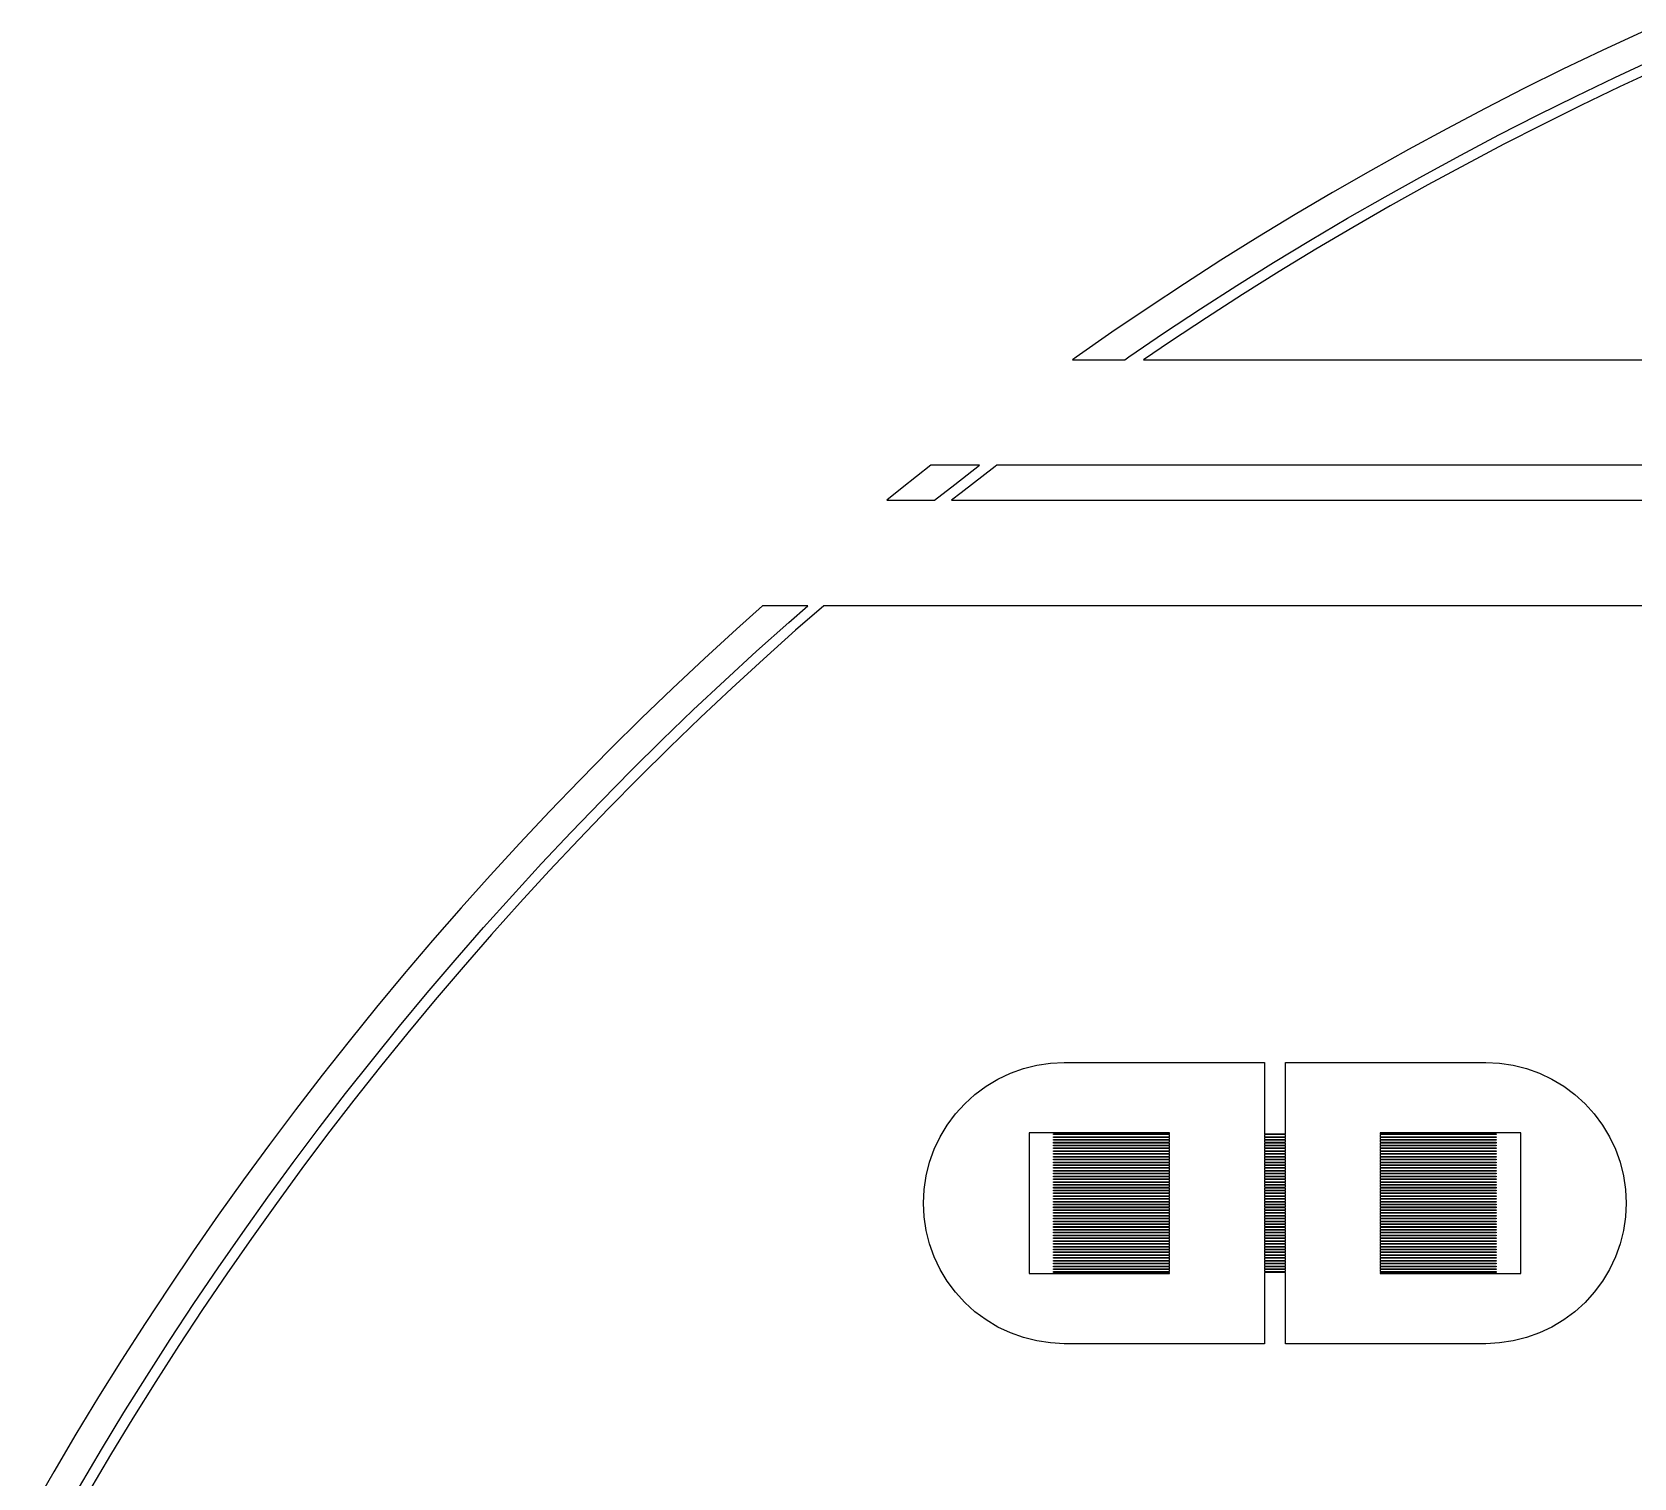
# Model space of a CAD drawing. Extents: x -16 to 83, y -18 to 83.
# Drawn here: x -11.69 to 11.11, y 57.59 to 78.16 of the extents above; entities that cross this region are included whole.
import ezdxf

# ---------------------------------------------------------------- set-up
doc = ezdxf.new("R2010")
doc.units = 0

msp = doc.modelspace()

# ---------------------------------------------------------------- linework, layer by layer
for p, q in [((11.2203, 78.163), (10.6585, 77.9015)), ((10.6585, 77.9015), (10.0999, 77.6331)), ((10.8402, 77.5173), (11.3973, 77.7766)), ((10.0999, 77.6331), (9.54463, 77.3578)), ((11.4598, 77.6402), (10.9043, 77.3817)), ((9.54463, 77.3578), (8.9928, 77.0758)), ((10.2863, 77.2511), (10.8402, 77.5173)), ((10.9043, 77.3817), (10.3521, 77.1163)), ((8.9928, 77.0758), (8.44447, 76.787)), ((9.73572, 76.9782), (10.2863, 77.2511)), ((10.3521, 77.1163), (9.80316, 76.8442)), ((9.18854, 76.6985), (9.73572, 76.9782)), ((9.80316, 76.8442), (9.25761, 76.5654)), ((8.44447, 76.787), (7.89972, 76.4915)), ((8.64482, 76.4122), (9.18854, 76.6985)), ((7.89972, 76.4915), (7.35864, 76.1894)), ((8.10466, 76.1192), (8.64482, 76.4122)), ((9.25761, 76.5654), (8.71553, 76.2799)), ((7.35864, 76.1894), (6.82132, 75.8806)), ((8.71553, 76.2799), (8.17699, 75.9878)), ((7.56813, 75.8196), (8.10466, 76.1192)), ((8.17699, 75.9878), (7.64206, 75.6891)), ((6.82132, 75.8806), (6.28781, 75.5653)), ((7.03532, 75.5134), (7.56813, 75.8196)), ((6.28781, 75.5653), (5.75822, 75.2434)), ((6.50632, 75.2008), (7.03532, 75.5134)), ((7.64206, 75.6891), (7.11086, 75.3838)), ((5.75822, 75.2434), (5.23262, 74.9151)), ((7.11086, 75.3838), (6.58342, 75.0721)), ((5.98119, 74.8816), (6.50632, 75.2008)), ((6.58342, 75.0721), (6.05986, 74.7539)), ((5.23262, 74.9151), (4.71109, 74.5803)), ((5.46001, 74.556), (5.98119, 74.8816)), ((4.71109, 74.5803), (4.19371, 74.2392)), ((4.94286, 74.2241), (5.46001, 74.556)), ((6.05986, 74.7539), (5.54025, 74.4293)), ((5.54025, 74.4293), (5.02466, 74.0984)), ((4.19371, 74.2392), (3.68056, 73.8918)), ((4.42982, 73.8858), (4.94286, 74.2241)), ((3.68056, 73.8918), (3.17169, 73.538)), ((3.92099, 73.5413), (4.42982, 73.8858)), ((5.02466, 74.0984), (4.51317, 73.7611)), ((4.51317, 73.7611), (4.12752, 73.5)), ((3.17169, 73.538), (3.11839, 73.5)), ((3.11839, 73.5), (3.86157, 73.5)), ((3.86157, 73.5), (3.92099, 73.5413)), ((4.12752, 73.5), (60.3725, 73.5)), ((1.10301, 72), (0.69459, 71.6772)), ((1.79729, 72), (1.10301, 72)), ((1.44229, 71.7264), (1.79729, 72)), ((2.01987, 71.9821), (1.53458, 71.6082)), ((2.04362, 72), (2.01987, 71.9821)), ((32.125, 72), (2.04362, 72)), ((0.69459, 71.6772), (0.47592, 71.5)), ((1.15578, 71.5), (1.44229, 71.7264)), ((1.53458, 71.6082), (1.39769, 71.5)), ((0.47592, 71.5), (1.15578, 71.5)), ((1.39769, 71.5), (63.1023, 71.5)), ((-1.29289, 70), (-1.66373, 69.668)), ((-0.64909, 70), (-1.29289, 70)), ((-0.92047, 69.763), (-0.64909, 70)), ((-0.42108, 70), (-0.82111, 69.6506)), ((64.9211, 70), (-0.42108, 70)), ((-1.66373, 69.668), (-2.12035, 69.249)), ((-1.37831, 69.3531), (-0.92047, 69.763)), ((-0.82111, 69.6506), (-1.27757, 69.242)), ((-1.83109, 68.9377), (-1.37831, 69.3531)), ((-2.12035, 69.249), (-2.57179, 68.8245)), ((-1.27757, 69.242), (-1.729, 68.8278)), ((-2.27873, 68.5167), (-1.83109, 68.9377)), ((-2.57179, 68.8245), (-3.01799, 68.3944)), ((-1.729, 68.8278), (-2.17531, 68.408)), ((-2.72119, 68.0902), (-2.27873, 68.5167)), ((-2.17531, 68.408), (-2.61642, 67.9828)), ((-3.01799, 68.3944), (-3.45889, 67.9589)), ((-3.45889, 67.9589), (-3.89439, 67.518)), ((-3.15837, 67.6584), (-2.72119, 68.0902)), ((-2.61642, 67.9828), (-3.05231, 67.5523)), ((-3.89439, 67.518), (-4.32448, 67.0718)), ((-3.59021, 67.2212), (-3.15837, 67.6584)), ((-3.05231, 67.5523), (-3.48285, 67.1164)), ((-4.32448, 67.0718), (-4.74904, 66.6203)), ((-4.01666, 66.7787), (-3.59021, 67.2212)), ((-3.48285, 67.1164), (-3.90804, 66.6753)), ((-4.74904, 66.6203), (-5.16803, 66.1637)), ((-4.43765, 66.3311), (-4.01666, 66.7787)), ((-3.90804, 66.6753), (-4.32776, 66.229)), ((-5.16803, 66.1637), (-5.58138, 65.702)), ((-4.85312, 65.8783), (-4.43765, 66.3311)), ((-4.32776, 66.229), (-4.74197, 65.7776)), ((-5.58138, 65.702), (-5.98904, 65.2352)), ((-5.263, 65.4205), (-4.85312, 65.8783)), ((-4.74197, 65.7776), (-5.15063, 65.3211)), ((-5.98904, 65.2352), (-6.39095, 64.7635)), ((-5.66722, 64.9576), (-5.263, 65.4205)), ((-5.15063, 65.3211), (-5.55365, 64.8596)), ((-6.39095, 64.7635), (-6.78702, 64.2868)), ((-6.06575, 64.4899), (-5.66722, 64.9576)), ((-5.55365, 64.8596), (-5.95097, 64.3933)), ((-6.4585, 64.0172), (-6.06575, 64.4899)), ((-5.95097, 64.3933), (-6.34254, 63.9221)), ((-6.78702, 64.2868), (-7.17723, 63.8054)), ((-6.84541, 63.5398), (-6.4585, 64.0172)), ((-6.34254, 63.9221), (-6.7283, 63.4461)), ((-7.17723, 63.8054), (-7.56149, 63.3192)), ((-7.22644, 63.0577), (-6.84541, 63.5398)), ((-6.7283, 63.4461), (-7.10818, 62.9654)), ((2.23463, 63.3477), (2.41943, 63.4139)), ((2.41943, 63.4139), (2.60983, 63.4616)), ((2.60983, 63.4616), (2.80397, 63.4904)), ((2.80397, 63.4904), (3, 63.5)), ((3, 63.5), (5.85001, 63.5)), ((5.85001, 63.5), (5.85001, 62.485)), ((6.14999, 62.485), (6.14999, 63.5)), ((6.14999, 63.5), (9, 63.5)), ((9, 63.5), (9.19603, 63.4904)), ((9.19603, 63.4904), (9.39017, 63.4616)), ((9.39017, 63.4616), (9.58057, 63.4139)), ((9.58057, 63.4139), (9.76537, 63.3477)), ((-7.56149, 63.3192), (-7.93976, 62.8283)), ((1.73122, 63.046), (1.88887, 63.1629)), ((1.88887, 63.1629), (2.05722, 63.2638)), ((2.05722, 63.2638), (2.23463, 63.3477)), ((9.76537, 63.3477), (9.94278, 63.2638)), ((9.94278, 63.2638), (10.1111, 63.1629)), ((10.1111, 63.1629), (10.2688, 63.046)), ((-7.60153, 62.571), (-7.22644, 63.0577)), ((-7.10818, 62.9654), (-7.48215, 62.4801)), ((1.5858, 62.9142), (1.73122, 63.046)), ((10.2688, 63.046), (10.4142, 62.9142)), ((-7.93976, 62.8283), (-8.31198, 62.3328)), ((1.33707, 62.6111), (1.45398, 62.7688)), ((1.45398, 62.7688), (1.5858, 62.9142)), ((10.4142, 62.9142), (10.546, 62.7688)), ((10.546, 62.7688), (10.6629, 62.6111)), ((-7.97061, 62.0796), (-7.60153, 62.571)), ((-7.48215, 62.4801), (-7.85013, 61.9903)), ((1.23616, 62.4428), (1.33707, 62.6111)), ((4.5, 62.5), (2.5, 62.5)), ((2.5, 62.5), (2.5, 60.5)), ((2.85001, 62.475), (2.85001, 62.485)), ((2.85001, 62.485), (4.5, 62.485)), ((4.5, 62.475), (2.85001, 62.475)), ((4.5, 62.485), (4.5, 62.5)), ((4.5, 62.445), (4.5, 62.475)), ((5.85001, 62.485), (6.14999, 62.485)), ((6.14999, 62.475), (5.85001, 62.475)), ((5.85001, 62.475), (5.85001, 62.445)), ((6.14999, 62.445), (6.14999, 62.475)), ((9.5, 62.5), (7.5, 62.5)), ((7.5, 62.5), (7.5, 62.485)), ((7.5, 62.485), (9.14999, 62.485)), ((9.14999, 62.475), (7.5, 62.475)), ((7.5, 62.475), (7.5, 62.445)), ((9.14999, 62.485), (9.14999, 62.475)), ((9.5, 60.5), (9.5, 62.5)), ((10.6629, 62.6111), (10.7638, 62.4428)), ((-8.31198, 62.3328), (-8.67809, 61.8328)), ((1.08612, 62.0806), (1.15225, 62.2654)), ((1.15225, 62.2654), (1.23616, 62.4428)), ((2.85001, 62.435), (2.85001, 62.445)), ((2.85001, 62.445), (4.5, 62.445)), ((4.5, 62.435), (2.85001, 62.435)), ((2.85001, 62.395), (2.85001, 62.405)), ((2.85001, 62.405), (4.5, 62.405)), ((4.5, 62.395), (2.85001, 62.395)), ((2.85001, 62.355), (2.85001, 62.365)), ((2.85001, 62.365), (4.5, 62.365)), ((4.5, 62.355), (2.85001, 62.355)), ((2.85001, 62.315), (2.85001, 62.325)), ((2.85001, 62.325), (4.5, 62.325)), ((4.5, 62.315), (2.85001, 62.315)), ((2.85001, 62.275), (2.85001, 62.285)), ((2.85001, 62.285), (4.5, 62.285)), ((4.5, 62.275), (2.85001, 62.275)), ((2.85001, 62.235), (2.85001, 62.245)), ((2.85001, 62.245), (4.5, 62.245)), ((4.5, 62.405), (4.5, 62.435)), ((4.5, 62.365), (4.5, 62.395)), ((4.5, 62.325), (4.5, 62.355)), ((4.5, 62.285), (4.5, 62.315)), ((4.5, 62.245), (4.5, 62.275)), ((5.85001, 62.445), (6.14999, 62.445)), ((6.14999, 62.435), (5.85001, 62.435)), ((5.85001, 62.435), (5.85001, 62.405)), ((5.85001, 62.405), (6.14999, 62.405)), ((6.14999, 62.395), (5.85001, 62.395)), ((5.85001, 62.395), (5.85001, 62.365)), ((5.85001, 62.365), (6.14999, 62.365)), ((6.14999, 62.355), (5.85001, 62.355)), ((5.85001, 62.355), (5.85001, 62.325)), ((5.85001, 62.325), (6.14999, 62.325)), ((6.14999, 62.315), (5.85001, 62.315)), ((5.85001, 62.315), (5.85001, 62.285)), ((5.85001, 62.285), (6.14999, 62.285)), ((6.14999, 62.275), (5.85001, 62.275)), ((5.85001, 62.275), (5.85001, 62.245)), ((5.85001, 62.245), (6.14999, 62.245)), ((6.14999, 62.405), (6.14999, 62.435)), ((6.14999, 62.365), (6.14999, 62.395)), ((6.14999, 62.325), (6.14999, 62.355)), ((6.14999, 62.285), (6.14999, 62.315)), ((6.14999, 62.245), (6.14999, 62.275)), ((7.5, 62.445), (9.14999, 62.445)), ((9.14999, 62.435), (7.5, 62.435)), ((7.5, 62.435), (7.5, 62.405)), ((7.5, 62.405), (9.14999, 62.405)), ((9.14999, 62.395), (7.5, 62.395)), ((7.5, 62.395), (7.5, 62.365)), ((7.5, 62.365), (9.14999, 62.365)), ((9.14999, 62.355), (7.5, 62.355)), ((7.5, 62.355), (7.5, 62.325)), ((7.5, 62.325), (9.14999, 62.325)), ((9.14999, 62.315), (7.5, 62.315)), ((7.5, 62.315), (7.5, 62.285)), ((7.5, 62.285), (9.14999, 62.285)), ((9.14999, 62.275), (7.5, 62.275)), ((7.5, 62.275), (7.5, 62.245)), ((7.5, 62.245), (9.14999, 62.245)), ((9.14999, 62.445), (9.14999, 62.435)), ((9.14999, 62.405), (9.14999, 62.395)), ((9.14999, 62.365), (9.14999, 62.355)), ((9.14999, 62.325), (9.14999, 62.315)), ((9.14999, 62.285), (9.14999, 62.275)), ((9.14999, 62.245), (9.14999, 62.235)), ((10.7638, 62.4428), (10.8477, 62.2654)), ((10.8477, 62.2654), (10.9139, 62.0806)), ((-8.33363, 61.5838), (-7.97061, 62.0796)), ((1.03844, 61.8902), (1.08612, 62.0806)), ((4.5, 62.235), (2.85001, 62.235)), ((2.85001, 62.195), (2.85001, 62.205)), ((2.85001, 62.205), (4.5, 62.205)), ((4.5, 62.195), (2.85001, 62.195)), ((2.85001, 62.155), (2.85001, 62.165)), ((2.85001, 62.165), (4.5, 62.165)), ((4.5, 62.155), (2.85001, 62.155)), ((2.85001, 62.115), (2.85001, 62.125)), ((2.85001, 62.125), (4.5, 62.125)), ((4.5, 62.115), (2.85001, 62.115)), ((2.85001, 62.075), (2.85001, 62.085)), ((2.85001, 62.085), (4.5, 62.085)), ((4.5, 62.075), (2.85001, 62.075)), ((2.85001, 62.035), (2.85001, 62.045)), ((2.85001, 62.045), (4.5, 62.045)), ((4.5, 62.035), (2.85001, 62.035)), ((4.5, 62.205), (4.5, 62.235)), ((4.5, 62.165), (4.5, 62.195)), ((4.5, 62.125), (4.5, 62.155)), ((4.5, 62.085), (4.5, 62.115)), ((4.5, 62.045), (4.5, 62.075)), ((4.5, 62.005), (4.5, 62.035)), ((6.14999, 62.235), (5.85001, 62.235)), ((5.85001, 62.235), (5.85001, 62.205)), ((5.85001, 62.205), (6.14999, 62.205)), ((6.14999, 62.195), (5.85001, 62.195)), ((5.85001, 62.195), (5.85001, 62.165)), ((5.85001, 62.165), (6.14999, 62.165)), ((6.14999, 62.155), (5.85001, 62.155)), ((5.85001, 62.155), (5.85001, 62.125)), ((5.85001, 62.125), (6.14999, 62.125)), ((6.14999, 62.115), (5.85001, 62.115)), ((5.85001, 62.115), (5.85001, 62.085)), ((5.85001, 62.085), (6.14999, 62.085)), ((6.14999, 62.075), (5.85001, 62.075)), ((5.85001, 62.075), (5.85001, 62.045)), ((5.85001, 62.045), (6.14999, 62.045)), ((6.14999, 62.035), (5.85001, 62.035)), ((5.85001, 62.035), (5.85001, 62.005)), ((6.14999, 62.205), (6.14999, 62.235)), ((6.14999, 62.165), (6.14999, 62.195)), ((6.14999, 62.125), (6.14999, 62.155)), ((6.14999, 62.085), (6.14999, 62.115)), ((6.14999, 62.045), (6.14999, 62.075)), ((6.14999, 62.005), (6.14999, 62.035)), ((9.14999, 62.235), (7.5, 62.235)), ((7.5, 62.235), (7.5, 62.205)), ((7.5, 62.205), (9.14999, 62.205)), ((9.14999, 62.195), (7.5, 62.195)), ((7.5, 62.195), (7.5, 62.165)), ((7.5, 62.165), (9.14999, 62.165)), ((9.14999, 62.155), (7.5, 62.155)), ((7.5, 62.155), (7.5, 62.125)), ((7.5, 62.125), (9.14999, 62.125)), ((9.14999, 62.115), (7.5, 62.115)), ((7.5, 62.115), (7.5, 62.085)), ((7.5, 62.085), (9.14999, 62.085)), ((9.14999, 62.075), (7.5, 62.075)), ((7.5, 62.075), (7.5, 62.045)), ((7.5, 62.045), (9.14999, 62.045)), ((9.14999, 62.035), (7.5, 62.035)), ((7.5, 62.035), (7.5, 62.005)), ((9.14999, 62.205), (9.14999, 62.195)), ((9.14999, 62.165), (9.14999, 62.155)), ((9.14999, 62.125), (9.14999, 62.115)), ((9.14999, 62.085), (9.14999, 62.075)), ((9.14999, 62.045), (9.14999, 62.035)), ((10.9139, 62.0806), (10.9616, 61.8902)), ((-8.67809, 61.8328), (-9.03802, 61.3283)), ((-7.85013, 61.9903), (-8.21207, 61.496)), ((1.00964, 61.696), (1.03844, 61.8902)), ((2.85001, 61.995), (2.85001, 62.005)), ((2.85001, 62.005), (4.5, 62.005)), ((4.5, 61.995), (2.85001, 61.995)), ((2.85001, 61.955), (2.85001, 61.965)), ((2.85001, 61.965), (4.5, 61.965)), ((4.5, 61.955), (2.85001, 61.955)), ((2.85001, 61.915), (2.85001, 61.925)), ((2.85001, 61.925), (4.5, 61.925)), ((4.5, 61.915), (2.85001, 61.915)), ((2.85001, 61.875), (2.85001, 61.885)), ((2.85001, 61.885), (4.5, 61.885)), ((4.5, 61.875), (2.85001, 61.875)), ((2.85001, 61.835), (2.85001, 61.845)), ((2.85001, 61.845), (4.5, 61.845)), ((4.5, 61.835), (2.85001, 61.835)), ((2.85001, 61.795), (2.85001, 61.805)), ((2.85001, 61.805), (4.5, 61.805)), ((4.5, 61.795), (2.85001, 61.795)), ((4.5, 61.965), (4.5, 61.995)), ((4.5, 61.925), (4.5, 61.955)), ((4.5, 61.885), (4.5, 61.915)), ((4.5, 61.845), (4.5, 61.875)), ((4.5, 61.805), (4.5, 61.835)), ((4.5, 61.765), (4.5, 61.795)), ((5.85001, 62.005), (6.14999, 62.005)), ((6.14999, 61.995), (5.85001, 61.995)), ((5.85001, 61.995), (5.85001, 61.965)), ((5.85001, 61.965), (6.14999, 61.965)), ((6.14999, 61.955), (5.85001, 61.955)), ((5.85001, 61.955), (5.85001, 61.925)), ((5.85001, 61.925), (6.14999, 61.925)), ((6.14999, 61.915), (5.85001, 61.915)), ((5.85001, 61.915), (5.85001, 61.885)), ((5.85001, 61.885), (6.14999, 61.885)), ((6.14999, 61.875), (5.85001, 61.875)), ((5.85001, 61.875), (5.85001, 61.845)), ((5.85001, 61.845), (6.14999, 61.845)), ((6.14999, 61.835), (5.85001, 61.835)), ((5.85001, 61.835), (5.85001, 61.805)), ((5.85001, 61.805), (6.14999, 61.805)), ((6.14999, 61.795), (5.85001, 61.795)), ((5.85001, 61.795), (5.85001, 61.765)), ((6.14999, 61.965), (6.14999, 61.995)), ((6.14999, 61.925), (6.14999, 61.955)), ((6.14999, 61.885), (6.14999, 61.915)), ((6.14999, 61.845), (6.14999, 61.875)), ((6.14999, 61.805), (6.14999, 61.835)), ((6.14999, 61.765), (6.14999, 61.795)), ((7.5, 62.005), (9.14999, 62.005)), ((9.14999, 61.995), (7.5, 61.995)), ((7.5, 61.995), (7.5, 61.965)), ((7.5, 61.965), (9.14999, 61.965)), ((9.14999, 61.955), (7.5, 61.955)), ((7.5, 61.955), (7.5, 61.925)), ((7.5, 61.925), (9.14999, 61.925)), ((9.14999, 61.915), (7.5, 61.915)), ((7.5, 61.915), (7.5, 61.885)), ((7.5, 61.885), (9.14999, 61.885)), ((9.14999, 61.875), (7.5, 61.875)), ((7.5, 61.875), (7.5, 61.845)), ((7.5, 61.845), (9.14999, 61.845)), ((9.14999, 61.835), (7.5, 61.835)), ((7.5, 61.835), (7.5, 61.805)), ((7.5, 61.805), (9.14999, 61.805)), ((9.14999, 61.795), (7.5, 61.795)), ((7.5, 61.795), (7.5, 61.765)), ((9.14999, 62.005), (9.14999, 61.995)), ((9.14999, 61.965), (9.14999, 61.955)), ((9.14999, 61.925), (9.14999, 61.915)), ((9.14999, 61.885), (9.14999, 61.875)), ((9.14999, 61.845), (9.14999, 61.835)), ((9.14999, 61.805), (9.14999, 61.795)), ((10.9616, 61.8902), (10.9904, 61.696)), ((-8.69055, 61.0836), (-8.33363, 61.5838)), ((1, 61.5), (1.00964, 61.696)), ((2.85001, 61.755), (2.85001, 61.765)), ((2.85001, 61.765), (4.5, 61.765)), ((4.5, 61.755), (2.85001, 61.755)), ((2.85001, 61.715), (2.85001, 61.725)), ((2.85001, 61.725), (4.5, 61.725)), ((4.5, 61.715), (2.85001, 61.715)), ((2.85001, 61.675), (2.85001, 61.685)), ((2.85001, 61.685), (4.5, 61.685)), ((4.5, 61.675), (2.85001, 61.675)), ((2.85001, 61.635), (2.85001, 61.645)), ((2.85001, 61.645), (4.5, 61.645)), ((4.5, 61.635), (2.85001, 61.635)), ((2.85001, 61.595), (2.85001, 61.605)), ((2.85001, 61.605), (4.5, 61.605)), ((4.5, 61.595), (2.85001, 61.595)), ((2.85001, 61.555), (2.85001, 61.565)), ((2.85001, 61.565), (4.5, 61.565)), ((4.5, 61.725), (4.5, 61.755)), ((4.5, 61.685), (4.5, 61.715)), ((4.5, 61.645), (4.5, 61.675)), ((4.5, 61.605), (4.5, 61.635)), ((4.5, 61.565), (4.5, 61.595)), ((5.85001, 61.765), (6.14999, 61.765)), ((6.14999, 61.755), (5.85001, 61.755)), ((5.85001, 61.755), (5.85001, 61.725)), ((5.85001, 61.725), (6.14999, 61.725)), ((6.14999, 61.715), (5.85001, 61.715)), ((5.85001, 61.715), (5.85001, 61.685)), ((5.85001, 61.685), (6.14999, 61.685)), ((6.14999, 61.675), (5.85001, 61.675)), ((5.85001, 61.675), (5.85001, 61.645)), ((5.85001, 61.645), (6.14999, 61.645)), ((6.14999, 61.635), (5.85001, 61.635)), ((5.85001, 61.635), (5.85001, 61.605)), ((5.85001, 61.605), (6.14999, 61.605)), ((6.14999, 61.595), (5.85001, 61.595)), ((5.85001, 61.595), (5.85001, 61.565)), ((5.85001, 61.565), (6.14999, 61.565)), ((6.14999, 61.725), (6.14999, 61.755)), ((6.14999, 61.685), (6.14999, 61.715)), ((6.14999, 61.645), (6.14999, 61.675)), ((6.14999, 61.605), (6.14999, 61.635)), ((6.14999, 61.565), (6.14999, 61.595)), ((7.5, 61.765), (9.14999, 61.765)), ((9.14999, 61.755), (7.5, 61.755)), ((7.5, 61.755), (7.5, 61.725)), ((7.5, 61.725), (9.14999, 61.725)), ((9.14999, 61.715), (7.5, 61.715)), ((7.5, 61.715), (7.5, 61.685)), ((7.5, 61.685), (9.14999, 61.685)), ((9.14999, 61.675), (7.5, 61.675)), ((7.5, 61.675), (7.5, 61.645)), ((7.5, 61.645), (9.14999, 61.645)), ((9.14999, 61.635), (7.5, 61.635)), ((7.5, 61.635), (7.5, 61.605)), ((7.5, 61.605), (9.14999, 61.605)), ((9.14999, 61.595), (7.5, 61.595)), ((7.5, 61.595), (7.5, 61.565)), ((7.5, 61.565), (9.14999, 61.565)), ((9.14999, 61.765), (9.14999, 61.755)), ((9.14999, 61.725), (9.14999, 61.715)), ((9.14999, 61.685), (9.14999, 61.675)), ((9.14999, 61.645), (9.14999, 61.635)), ((9.14999, 61.605), (9.14999, 61.595)), ((9.14999, 61.565), (9.14999, 61.555)), ((10.9904, 61.696), (11, 61.5)), ((-8.21207, 61.496), (-8.56792, 60.9972)), ((1.00964, 61.304), (1, 61.5)), ((4.5, 61.555), (2.85001, 61.555)), ((2.85001, 61.515), (2.85001, 61.525)), ((2.85001, 61.525), (4.5, 61.525)), ((4.5, 61.515), (2.85001, 61.515)), ((2.85001, 61.475), (2.85001, 61.485)), ((2.85001, 61.485), (4.5, 61.485)), ((4.5, 61.475), (2.85001, 61.475)), ((2.85001, 61.435), (2.85001, 61.445)), ((2.85001, 61.445), (4.5, 61.445)), ((4.5, 61.435), (2.85001, 61.435)), ((2.85001, 61.395), (2.85001, 61.405)), ((2.85001, 61.405), (4.5, 61.405)), ((4.5, 61.395), (2.85001, 61.395)), ((2.85001, 61.355), (2.85001, 61.365)), ((2.85001, 61.365), (4.5, 61.365)), ((4.5, 61.355), (2.85001, 61.355)), ((4.5, 61.525), (4.5, 61.555)), ((4.5, 61.485), (4.5, 61.515)), ((4.5, 61.445), (4.5, 61.475)), ((4.5, 61.405), (4.5, 61.435)), ((4.5, 61.365), (4.5, 61.395)), ((4.5, 61.325), (4.5, 61.355)), ((6.14999, 61.555), (5.85001, 61.555)), ((5.85001, 61.555), (5.85001, 61.525)), ((5.85001, 61.525), (6.14999, 61.525)), ((6.14999, 61.515), (5.85001, 61.515)), ((5.85001, 61.515), (5.85001, 61.485)), ((5.85001, 61.485), (6.14999, 61.485)), ((6.14999, 61.475), (5.85001, 61.475)), ((5.85001, 61.475), (5.85001, 61.445)), ((5.85001, 61.445), (6.14999, 61.445)), ((6.14999, 61.435), (5.85001, 61.435)), ((5.85001, 61.435), (5.85001, 61.405)), ((5.85001, 61.405), (6.14999, 61.405)), ((6.14999, 61.395), (5.85001, 61.395)), ((5.85001, 61.395), (5.85001, 61.365)), ((5.85001, 61.365), (6.14999, 61.365)), ((6.14999, 61.355), (5.85001, 61.355)), ((5.85001, 61.355), (5.85001, 61.325)), ((6.14999, 61.525), (6.14999, 61.555)), ((6.14999, 61.485), (6.14999, 61.515)), ((6.14999, 61.445), (6.14999, 61.475)), ((6.14999, 61.405), (6.14999, 61.435)), ((6.14999, 61.365), (6.14999, 61.395)), ((6.14999, 61.325), (6.14999, 61.355)), ((9.14999, 61.555), (7.5, 61.555)), ((7.5, 61.555), (7.5, 61.525)), ((7.5, 61.525), (9.14999, 61.525)), ((9.14999, 61.515), (7.5, 61.515)), ((7.5, 61.515), (7.5, 61.485)), ((7.5, 61.485), (9.14999, 61.485)), ((9.14999, 61.475), (7.5, 61.475)), ((7.5, 61.475), (7.5, 61.445)), ((7.5, 61.445), (9.14999, 61.445)), ((9.14999, 61.435), (7.5, 61.435)), ((7.5, 61.435), (7.5, 61.405)), ((7.5, 61.405), (9.14999, 61.405)), ((9.14999, 61.395), (7.5, 61.395)), ((7.5, 61.395), (7.5, 61.365)), ((7.5, 61.365), (9.14999, 61.365)), ((9.14999, 61.355), (7.5, 61.355)), ((7.5, 61.355), (7.5, 61.325)), ((9.14999, 61.525), (9.14999, 61.515)), ((9.14999, 61.485), (9.14999, 61.475)), ((9.14999, 61.445), (9.14999, 61.435)), ((9.14999, 61.405), (9.14999, 61.395)), ((9.14999, 61.365), (9.14999, 61.355)), ((11, 61.5), (10.9904, 61.304)), ((-9.03802, 61.3283), (-9.39175, 60.8194)), ((1.03844, 61.1098), (1.00964, 61.304)), ((1.08612, 60.9194), (1.03844, 61.1098)), ((2.85001, 61.315), (2.85001, 61.325)), ((2.85001, 61.325), (4.5, 61.325)), ((4.5, 61.315), (2.85001, 61.315)), ((2.85001, 61.275), (2.85001, 61.285)), ((2.85001, 61.285), (4.5, 61.285)), ((4.5, 61.275), (2.85001, 61.275)), ((2.85001, 61.235), (2.85001, 61.245)), ((2.85001, 61.245), (4.5, 61.245)), ((4.5, 61.235), (2.85001, 61.235)), ((2.85001, 61.195), (2.85001, 61.205)), ((2.85001, 61.205), (4.5, 61.205)), ((4.5, 61.195), (2.85001, 61.195)), ((2.85001, 61.155), (2.85001, 61.165)), ((2.85001, 61.165), (4.5, 61.165)), ((4.5, 61.155), (2.85001, 61.155)), ((2.85001, 61.115), (2.85001, 61.125)), ((2.85001, 61.125), (4.5, 61.125)), ((4.5, 61.115), (2.85001, 61.115)), ((4.5, 61.285), (4.5, 61.315)), ((4.5, 61.245), (4.5, 61.275)), ((4.5, 61.205), (4.5, 61.235)), ((4.5, 61.165), (4.5, 61.195)), ((4.5, 61.125), (4.5, 61.155)), ((4.5, 61.085), (4.5, 61.115)), ((5.85001, 61.325), (6.14999, 61.325)), ((6.14999, 61.315), (5.85001, 61.315)), ((5.85001, 61.315), (5.85001, 61.285)), ((5.85001, 61.285), (6.14999, 61.285)), ((6.14999, 61.275), (5.85001, 61.275)), ((5.85001, 61.275), (5.85001, 61.245)), ((5.85001, 61.245), (6.14999, 61.245)), ((6.14999, 61.235), (5.85001, 61.235)), ((5.85001, 61.235), (5.85001, 61.205)), ((5.85001, 61.205), (6.14999, 61.205)), ((6.14999, 61.195), (5.85001, 61.195)), ((5.85001, 61.195), (5.85001, 61.165)), ((5.85001, 61.165), (6.14999, 61.165)), ((6.14999, 61.155), (5.85001, 61.155)), ((5.85001, 61.155), (5.85001, 61.125)), ((5.85001, 61.125), (6.14999, 61.125)), ((6.14999, 61.115), (5.85001, 61.115)), ((5.85001, 61.115), (5.85001, 61.085)), ((6.14999, 61.285), (6.14999, 61.315)), ((6.14999, 61.245), (6.14999, 61.275)), ((6.14999, 61.205), (6.14999, 61.235)), ((6.14999, 61.165), (6.14999, 61.195)), ((6.14999, 61.125), (6.14999, 61.155)), ((6.14999, 61.085), (6.14999, 61.115)), ((7.5, 61.325), (9.14999, 61.325)), ((9.14999, 61.315), (7.5, 61.315)), ((7.5, 61.315), (7.5, 61.285)), ((7.5, 61.285), (9.14999, 61.285)), ((9.14999, 61.275), (7.5, 61.275)), ((7.5, 61.275), (7.5, 61.245)), ((7.5, 61.245), (9.14999, 61.245)), ((9.14999, 61.235), (7.5, 61.235)), ((7.5, 61.235), (7.5, 61.205)), ((7.5, 61.205), (9.14999, 61.205)), ((9.14999, 61.195), (7.5, 61.195)), ((7.5, 61.195), (7.5, 61.165)), ((7.5, 61.165), (9.14999, 61.165)), ((9.14999, 61.155), (7.5, 61.155)), ((7.5, 61.155), (7.5, 61.125)), ((7.5, 61.125), (9.14999, 61.125)), ((9.14999, 61.115), (7.5, 61.115)), ((7.5, 61.115), (7.5, 61.085)), ((9.14999, 61.325), (9.14999, 61.315)), ((9.14999, 61.285), (9.14999, 61.275)), ((9.14999, 61.245), (9.14999, 61.235)), ((9.14999, 61.205), (9.14999, 61.195)), ((9.14999, 61.165), (9.14999, 61.155)), ((9.14999, 61.125), (9.14999, 61.115)), ((10.9616, 61.1098), (10.9139, 60.9194)), ((10.9904, 61.304), (10.9616, 61.1098)), ((-9.04131, 60.579), (-8.69055, 61.0836)), ((-8.56792, 60.9972), (-8.91762, 60.4942)), ((1.15225, 60.7346), (1.08612, 60.9194)), ((2.85001, 61.075), (2.85001, 61.085)), ((2.85001, 61.085), (4.5, 61.085)), ((4.5, 61.075), (2.85001, 61.075)), ((2.85001, 61.035), (2.85001, 61.045)), ((2.85001, 61.045), (4.5, 61.045)), ((4.5, 61.035), (2.85001, 61.035)), ((2.85001, 60.995), (2.85001, 61.005)), ((2.85001, 61.005), (4.5, 61.005)), ((4.5, 60.995), (2.85001, 60.995)), ((2.85001, 60.955), (2.85001, 60.965)), ((2.85001, 60.965), (4.5, 60.965)), ((4.5, 60.955), (2.85001, 60.955)), ((2.85001, 60.915), (2.85001, 60.925)), ((2.85001, 60.925), (4.5, 60.925)), ((4.5, 60.915), (2.85001, 60.915)), ((2.85001, 60.875), (2.85001, 60.885)), ((2.85001, 60.885), (4.5, 60.885)), ((4.5, 60.875), (2.85001, 60.875)), ((4.5, 61.045), (4.5, 61.075)), ((4.5, 61.005), (4.5, 61.035)), ((4.5, 60.965), (4.5, 60.995)), ((4.5, 60.925), (4.5, 60.955)), ((4.5, 60.885), (4.5, 60.915)), ((4.5, 60.845), (4.5, 60.875)), ((5.85001, 61.085), (6.14999, 61.085)), ((6.14999, 61.075), (5.85001, 61.075)), ((5.85001, 61.075), (5.85001, 61.045)), ((5.85001, 61.045), (6.14999, 61.045)), ((6.14999, 61.035), (5.85001, 61.035)), ((5.85001, 61.035), (5.85001, 61.005)), ((5.85001, 61.005), (6.14999, 61.005)), ((6.14999, 60.995), (5.85001, 60.995)), ((5.85001, 60.995), (5.85001, 60.965)), ((5.85001, 60.965), (6.14999, 60.965)), ((6.14999, 60.955), (5.85001, 60.955)), ((5.85001, 60.955), (5.85001, 60.925)), ((5.85001, 60.925), (6.14999, 60.925)), ((6.14999, 60.915), (5.85001, 60.915)), ((5.85001, 60.915), (5.85001, 60.885)), ((5.85001, 60.885), (6.14999, 60.885)), ((6.14999, 60.875), (5.85001, 60.875)), ((5.85001, 60.875), (5.85001, 60.845)), ((6.14999, 61.045), (6.14999, 61.075)), ((6.14999, 61.005), (6.14999, 61.035)), ((6.14999, 60.965), (6.14999, 60.995)), ((6.14999, 60.925), (6.14999, 60.955)), ((6.14999, 60.885), (6.14999, 60.915)), ((6.14999, 60.845), (6.14999, 60.875)), ((7.5, 61.085), (9.14999, 61.085)), ((9.14999, 61.075), (7.5, 61.075)), ((7.5, 61.075), (7.5, 61.045)), ((7.5, 61.045), (9.14999, 61.045)), ((9.14999, 61.035), (7.5, 61.035)), ((7.5, 61.035), (7.5, 61.005)), ((7.5, 61.005), (9.14999, 61.005)), ((9.14999, 60.995), (7.5, 60.995)), ((7.5, 60.995), (7.5, 60.965)), ((7.5, 60.965), (9.14999, 60.965)), ((9.14999, 60.955), (7.5, 60.955)), ((7.5, 60.955), (7.5, 60.925)), ((7.5, 60.925), (9.14999, 60.925)), ((9.14999, 60.915), (7.5, 60.915)), ((7.5, 60.915), (7.5, 60.885)), ((7.5, 60.885), (9.14999, 60.885)), ((9.14999, 60.875), (7.5, 60.875)), ((7.5, 60.875), (7.5, 60.845)), ((9.14999, 61.085), (9.14999, 61.075)), ((9.14999, 61.045), (9.14999, 61.035)), ((9.14999, 61.005), (9.14999, 60.995)), ((9.14999, 60.965), (9.14999, 60.955)), ((9.14999, 60.925), (9.14999, 60.915)), ((9.14999, 60.885), (9.14999, 60.875)), ((10.9139, 60.9194), (10.8477, 60.7346)), ((-9.39175, 60.8194), (-9.73921, 60.3063)), ((1.23616, 60.5572), (1.15225, 60.7346)), ((2.85001, 60.835), (2.85001, 60.845)), ((2.85001, 60.845), (4.5, 60.845)), ((4.5, 60.835), (2.85001, 60.835)), ((2.85001, 60.795), (2.85001, 60.805)), ((2.85001, 60.805), (4.5, 60.805)), ((4.5, 60.795), (2.85001, 60.795)), ((2.85001, 60.755), (2.85001, 60.765)), ((2.85001, 60.765), (4.5, 60.765)), ((4.5, 60.755), (2.85001, 60.755)), ((2.85001, 60.715), (2.85001, 60.725)), ((2.85001, 60.725), (4.5, 60.725)), ((4.5, 60.715), (2.85001, 60.715)), ((2.85001, 60.675), (2.85001, 60.685)), ((2.85001, 60.685), (4.5, 60.685)), ((4.5, 60.675), (2.85001, 60.675)), ((4.5, 60.805), (4.5, 60.835)), ((4.5, 60.765), (4.5, 60.795)), ((4.5, 60.725), (4.5, 60.755)), ((4.5, 60.685), (4.5, 60.715)), ((4.5, 60.645), (4.5, 60.675)), ((5.85001, 60.845), (6.14999, 60.845)), ((6.14999, 60.835), (5.85001, 60.835)), ((5.85001, 60.835), (5.85001, 60.805)), ((5.85001, 60.805), (6.14999, 60.805)), ((6.14999, 60.795), (5.85001, 60.795)), ((5.85001, 60.795), (5.85001, 60.765)), ((5.85001, 60.765), (6.14999, 60.765)), ((6.14999, 60.755), (5.85001, 60.755)), ((5.85001, 60.755), (5.85001, 60.725)), ((5.85001, 60.725), (6.14999, 60.725)), ((6.14999, 60.715), (5.85001, 60.715)), ((5.85001, 60.715), (5.85001, 60.685)), ((5.85001, 60.685), (6.14999, 60.685)), ((6.14999, 60.675), (5.85001, 60.675)), ((5.85001, 60.675), (5.85001, 60.645)), ((6.14999, 60.805), (6.14999, 60.835)), ((6.14999, 60.765), (6.14999, 60.795)), ((6.14999, 60.725), (6.14999, 60.755)), ((6.14999, 60.685), (6.14999, 60.715)), ((6.14999, 60.645), (6.14999, 60.675)), ((7.5, 60.845), (9.14999, 60.845)), ((9.14999, 60.835), (7.5, 60.835)), ((7.5, 60.835), (7.5, 60.805)), ((7.5, 60.805), (9.14999, 60.805)), ((9.14999, 60.795), (7.5, 60.795)), ((7.5, 60.795), (7.5, 60.765)), ((7.5, 60.765), (9.14999, 60.765)), ((9.14999, 60.755), (7.5, 60.755)), ((7.5, 60.755), (7.5, 60.725)), ((7.5, 60.725), (9.14999, 60.725)), ((9.14999, 60.715), (7.5, 60.715)), ((7.5, 60.715), (7.5, 60.685)), ((7.5, 60.685), (9.14999, 60.685)), ((9.14999, 60.675), (7.5, 60.675)), ((7.5, 60.675), (7.5, 60.645)), ((9.14999, 60.845), (9.14999, 60.835)), ((9.14999, 60.805), (9.14999, 60.795)), ((9.14999, 60.765), (9.14999, 60.755)), ((9.14999, 60.725), (9.14999, 60.715)), ((9.14999, 60.685), (9.14999, 60.675)), ((10.8477, 60.7346), (10.7638, 60.5572)), ((-9.38583, 60.0702), (-9.04131, 60.579)), ((-8.91762, 60.4942), (-9.26111, 59.9868)), ((1.33707, 60.3889), (1.23616, 60.5572)), ((2.5, 60.5), (4.5, 60.5)), ((2.85001, 60.635), (2.85001, 60.645)), ((2.85001, 60.645), (4.5, 60.645)), ((4.5, 60.635), (2.85001, 60.635)), ((2.85001, 60.595), (2.85001, 60.605)), ((2.85001, 60.605), (4.5, 60.605)), ((4.5, 60.595), (2.85001, 60.595)), ((2.85001, 60.555), (2.85001, 60.565)), ((2.85001, 60.565), (4.5, 60.565)), ((4.5, 60.555), (2.85001, 60.555)), ((2.85001, 60.515), (2.85001, 60.525)), ((2.85001, 60.525), (4.5, 60.525)), ((4.5, 60.515), (2.85001, 60.515)), ((4.5, 60.605), (4.5, 60.635)), ((4.5, 60.565), (4.5, 60.595)), ((4.5, 60.525), (4.5, 60.555)), ((4.5, 60.5), (4.5, 60.515)), ((5.85001, 60.645), (6.14999, 60.645)), ((6.14999, 60.635), (5.85001, 60.635)), ((5.85001, 60.635), (5.85001, 60.605)), ((5.85001, 60.605), (6.14999, 60.605)), ((6.14999, 60.595), (5.85001, 60.595)), ((5.85001, 60.595), (5.85001, 60.565)), ((5.85001, 60.565), (6.14999, 60.565)), ((6.14999, 60.555), (5.85001, 60.555)), ((5.85001, 60.555), (5.85001, 60.525)), ((5.85001, 60.525), (6.14999, 60.525)), ((6.14999, 60.515), (5.85001, 60.515)), ((5.85001, 60.515), (5.85001, 59.5)), ((6.14999, 60.605), (6.14999, 60.635)), ((6.14999, 60.565), (6.14999, 60.595)), ((6.14999, 60.525), (6.14999, 60.555)), ((6.14999, 59.5), (6.14999, 60.515)), ((7.5, 60.645), (9.14999, 60.645)), ((9.14999, 60.635), (7.5, 60.635)), ((7.5, 60.635), (7.5, 60.605)), ((7.5, 60.605), (9.14999, 60.605)), ((9.14999, 60.595), (7.5, 60.595)), ((7.5, 60.595), (7.5, 60.565)), ((7.5, 60.565), (9.14999, 60.565)), ((9.14999, 60.555), (7.5, 60.555)), ((7.5, 60.555), (7.5, 60.525)), ((7.5, 60.525), (9.14999, 60.525)), ((9.14999, 60.515), (7.5, 60.515)), ((7.5, 60.515), (7.5, 60.5)), ((7.5, 60.5), (9.5, 60.5)), ((9.14999, 60.645), (9.14999, 60.635)), ((9.14999, 60.605), (9.14999, 60.595)), ((9.14999, 60.565), (9.14999, 60.555)), ((9.14999, 60.525), (9.14999, 60.515)), ((10.7638, 60.5572), (10.6629, 60.3889)), ((-9.73921, 60.3063), (-10.0803, 59.7889)), ((1.45398, 60.2312), (1.33707, 60.3889)), ((1.5858, 60.0858), (1.45398, 60.2312)), ((10.546, 60.2312), (10.4142, 60.0858)), ((10.6629, 60.3889), (10.546, 60.2312)), ((-9.72409, 59.5571), (-9.38583, 60.0702)), ((-9.26111, 59.9868), (-9.59836, 59.4753)), ((1.73122, 59.954), (1.5858, 60.0858)), ((10.4142, 60.0858), (10.2688, 59.954)), ((-10.0803, 59.7889), (-10.4151, 59.2674)), ((1.88887, 59.8371), (1.73122, 59.954)), ((2.05722, 59.7362), (1.88887, 59.8371)), ((2.23463, 59.6523), (2.05722, 59.7362)), ((9.94278, 59.7362), (9.76537, 59.6523)), ((10.1111, 59.8371), (9.94278, 59.7362)), ((10.2688, 59.954), (10.1111, 59.8371)), ((-10.056, 59.04), (-9.72409, 59.5571)), ((2.41943, 59.5861), (2.23463, 59.6523)), ((2.60983, 59.5384), (2.41943, 59.5861)), ((2.80397, 59.5096), (2.60983, 59.5384)), ((3, 59.5), (2.80397, 59.5096)), ((9.19603, 59.5096), (9, 59.5)), ((9.39017, 59.5384), (9.19603, 59.5096)), ((9.58057, 59.5861), (9.39017, 59.5384)), ((9.76537, 59.6523), (9.58057, 59.5861)), ((-9.59836, 59.4753), (-9.92931, 58.9597)), ((5.85001, 59.5), (3, 59.5)), ((9, 59.5), (6.14999, 59.5)), ((-10.4151, 59.2674), (-10.7434, 58.7418)), ((-10.3816, 58.5188), (-10.056, 59.04)), ((-9.92931, 58.9597), (-10.2539, 58.4401)), ((-10.7434, 58.7418), (-11.0653, 58.2122)), ((-10.7008, 57.9937), (-10.3816, 58.5188)), ((-10.2539, 58.4401), (-10.5721, 57.9166)), ((-11.0653, 58.2122), (-11.3806, 57.6787)), ((-11.0134, 57.4647), (-10.7008, 57.9937)), ((-10.5721, 57.9166), (-10.8838, 57.3891)), ((-11.3806, 57.6787), (-11.6894, 57.1414))]:
    msp.add_line(p, q)

doc.saveas('drawing.dxf')
